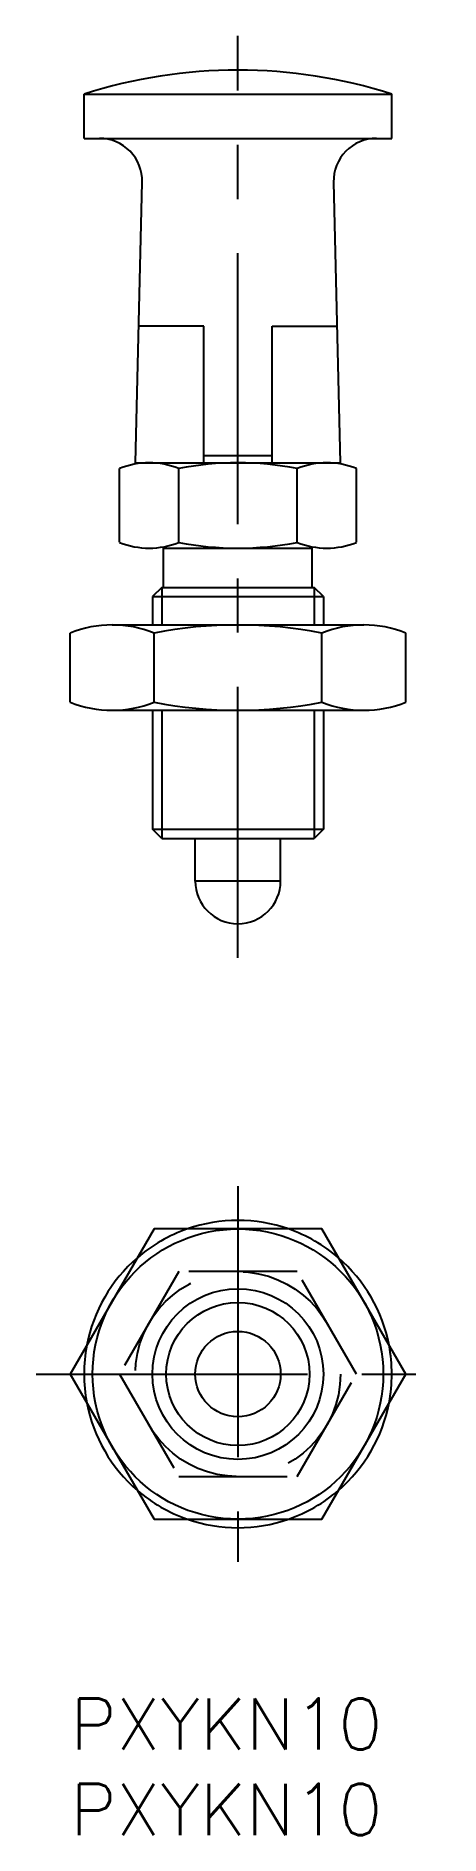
# Model space of a CAD drawing. Extents: x -2 to 22, y -8 to 97.
import ezdxf

# ---------------------------------------------------------------- set-up
doc = ezdxf.new("R2010")
doc.units = 0
doc.header["$LTSCALE"] = 0.5
doc.linetypes.add('CENTER', pattern=[50.8, 31.75, -6.35, 6.35, -6.35])
doc.linetypes.add('DASHED', pattern=[19.05, 12.7, -6.35])
for name, color, linetype in [('MSM_CENTER', 1, 'CENTER'), ('MSM_CONTINUOUS', 7, 'CONTINUOUS'), ('MSM_DASHED', 4, 'DASHED'), ('MSM_NARROW', 5, 'CONTINUOUS'), ('MSM_PART_NUMBER', 7, 'CONTINUOUS')]:
    doc.layers.add(name, color=color, linetype=linetype)
doc.styles.get("Standard").update_dxf_attribs({"font": 'txt.shx', "height": 1, "bigfont": 'bigfont.shx'})

# ---------------------------------------------------------------- blocks, each defined once
blk = doc.blocks.new('*U2')
at = {"layer": 'MSM_PART_NUMBER'}
blk.add_text('PXYKN10', height=3, dxfattribs=at).set_placement((0, -3))
blk = doc.blocks.new('*U3')
at = {"layer": 'MSM_PART_NUMBER'}
blk.add_text('PXYKN10', height=3, dxfattribs=at).set_placement((0, -8))

msp = doc.modelspace()

# ---------------------------------------------------------------- linework, layer by layer
at = {"layer": 'MSM_CENTER'}
for p, q in [((9.81, 43.38), (9.81, 97.38)), ((9.81, 30), (9.81, 8)), ((-2, 19), (21.63, 19))]:
    msp.add_line(p, q, dxfattribs=at)
at = {"layer": 'MSM_CONTINUOUS'}
for p, q in [((0.81, 93.98), (18.81, 93.98)), ((0.81, 91.38), (0.81, 93.98)), ((18.81, 91.38), (18.81, 93.98)), ((0.81, 91.38), (18.81, 91.38)), ((3.81, 72.38), (4.21, 88.82)), ((15.81, 72.38), (15.42, 88.82)), ((7.81, 80.38), (4.01, 80.38)), ((7.81, 72.38), (7.81, 80.38)), ((11.81, 72.38), (11.81, 80.38)), ((11.81, 80.38), (15.62, 80.38)), ((11.81, 72.78), (7.81, 72.78)), ((2.89, 67.72), (2.89, 72.04)), ((3.81, 72.38), (15.81, 72.38)), ((6.35, 67.72), (6.35, 72.04)), ((13.28, 67.72), (13.28, 72.04)), ((16.74, 67.72), (16.74, 72.04)), ((5.46, 65.08), (5.46, 67.46)), ((14.16, 65.08), (14.16, 67.46)), ((5.46, 67.38), (14.16, 67.38)), ((5.36, 65.08), (4.81, 64.54)), ((4.81, 64.54), (4.81, 62.88)), ((4.81, 64.54), (14.81, 64.54)), ((5.36, 65.08), (14.27, 65.08)), ((14.81, 64.54), (14.27, 65.08)), ((14.81, 64.54), (14.81, 62.88)), ((0, 58.36), (0, 62.4)), ((2.45, 62.88), (17.18, 62.88)), ((4.91, 58.36), (4.91, 62.4)), ((14.72, 58.36), (14.72, 62.4)), ((19.63, 58.36), (19.63, 62.4)), ((2.45, 57.88), (17.18, 57.88)), ((4.81, 57.88), (4.81, 50.92)), ((14.81, 57.88), (14.81, 50.92)), ((5.36, 50.38), (4.81, 50.92)), ((4.81, 50.92), (14.81, 50.92)), ((14.81, 50.92), (14.27, 50.38)), ((5.36, 50.38), (14.27, 50.38)), ((7.31, 47.88), (7.31, 50.38)), ((12.31, 47.88), (12.31, 50.38)), ((12.31, 47.88), (7.31, 47.88)), ((4.91, 27.5), (0, 19)), ((14.72, 27.5), (4.91, 27.5)), ((19.63, 19), (14.72, 27.5)), ((0, 19), (4.91, 10.5)), ((14.72, 10.5), (19.63, 19)), ((4.91, 10.5), (14.72, 10.5))]:
    msp.add_line(p, q, dxfattribs=at)
for radius in [8.5, 5, 2.5]:
    msp.add_circle((9.81, 19), radius, dxfattribs=at)
for centre, radius, start, end in [((9.81, 65.75), 29.63, 72.3164, 107.6836), ((1.71, 88.88), 2.5, 358.6087, 90), ((17.91, 88.88), 2.5, 90, 181.3913), ((4.62, 67.75), 4.63, 68.0126, 111.9874), ((9.81, 54.38), 18, 78.9042, 101.0958), ((15.01, 67.75), 4.63, 68.0126, 111.9874), ((4.62, 72.01), 4.63, 248.0126, 291.9874), ((9.81, 85.38), 18, 258.9042, 281.0958), ((15.01, 72.01), 4.63, 248.0126, 291.9874), ((2.45, 56.33), 6.55, 68.0126, 111.9874), ((9.81, 37.38), 25.5, 78.9042, 101.0958), ((17.18, 56.33), 6.55, 68.0126, 111.9874), ((2.45, 64.43), 6.55, 248.0126, 291.9874), ((9.81, 83.38), 25.5, 258.9042, 281.0958), ((17.18, 64.43), 6.55, 248.0126, 291.9874), ((9.81, 47.88), 2.5, 180, 0), ((9.81, 19), 9, 70.8119, 109.1881), ((9.81, 19), 9, 130.8119, 169.1881), ((9.81, 19), 9, 10.8119, 49.1881), ((9.81, 19), 9, 190.8119, 229.1881), ((9.81, 19), 9, 310.8119, 349.1881), ((9.81, 19), 9, 250.8119, 289.1881)]:
    msp.add_arc(centre, radius, start, end, dxfattribs=at)
at = {"layer": 'MSM_DASHED'}
for p, q in [((6.35, 25), (2.89, 19)), ((13.28, 25), (6.35, 25)), ((16.74, 19), (13.28, 25)), ((2.89, 19), (6.35, 13)), ((13.28, 13), (16.74, 19)), ((6.35, 13), (13.28, 13))]:
    msp.add_line(p, q, dxfattribs=at)
msp.add_circle((9.81, 19), 6, dxfattribs=at)
for start, end in [(109.1881, 130.8119), (49.1881, 70.8119), (169.1881, 190.8119), (349.1881, 10.8119), (229.1881, 250.8119), (289.1881, 310.8119)]:
    msp.add_arc((9.81, 19), 9, start, end, dxfattribs=at)
at = {"layer": 'MSM_NARROW'}
for p, q in [((5.36, 65.08), (5.36, 62.88)), ((14.27, 65.08), (14.27, 62.88)), ((5.36, 57.88), (5.36, 50.38)), ((14.27, 57.88), (14.27, 50.38))]:
    msp.add_line(p, q, dxfattribs=at)
msp.add_circle((9.81, 19), 4.19, dxfattribs=at)

# ---------------------------------------------------------------- block references
at = {"layer": 'MSM_CONTINUOUS'}
for name in ['*U2', '*U3']:
    msp.add_blockref(name, (0, 0), dxfattribs=at)

doc.saveas('drawing.dxf')
